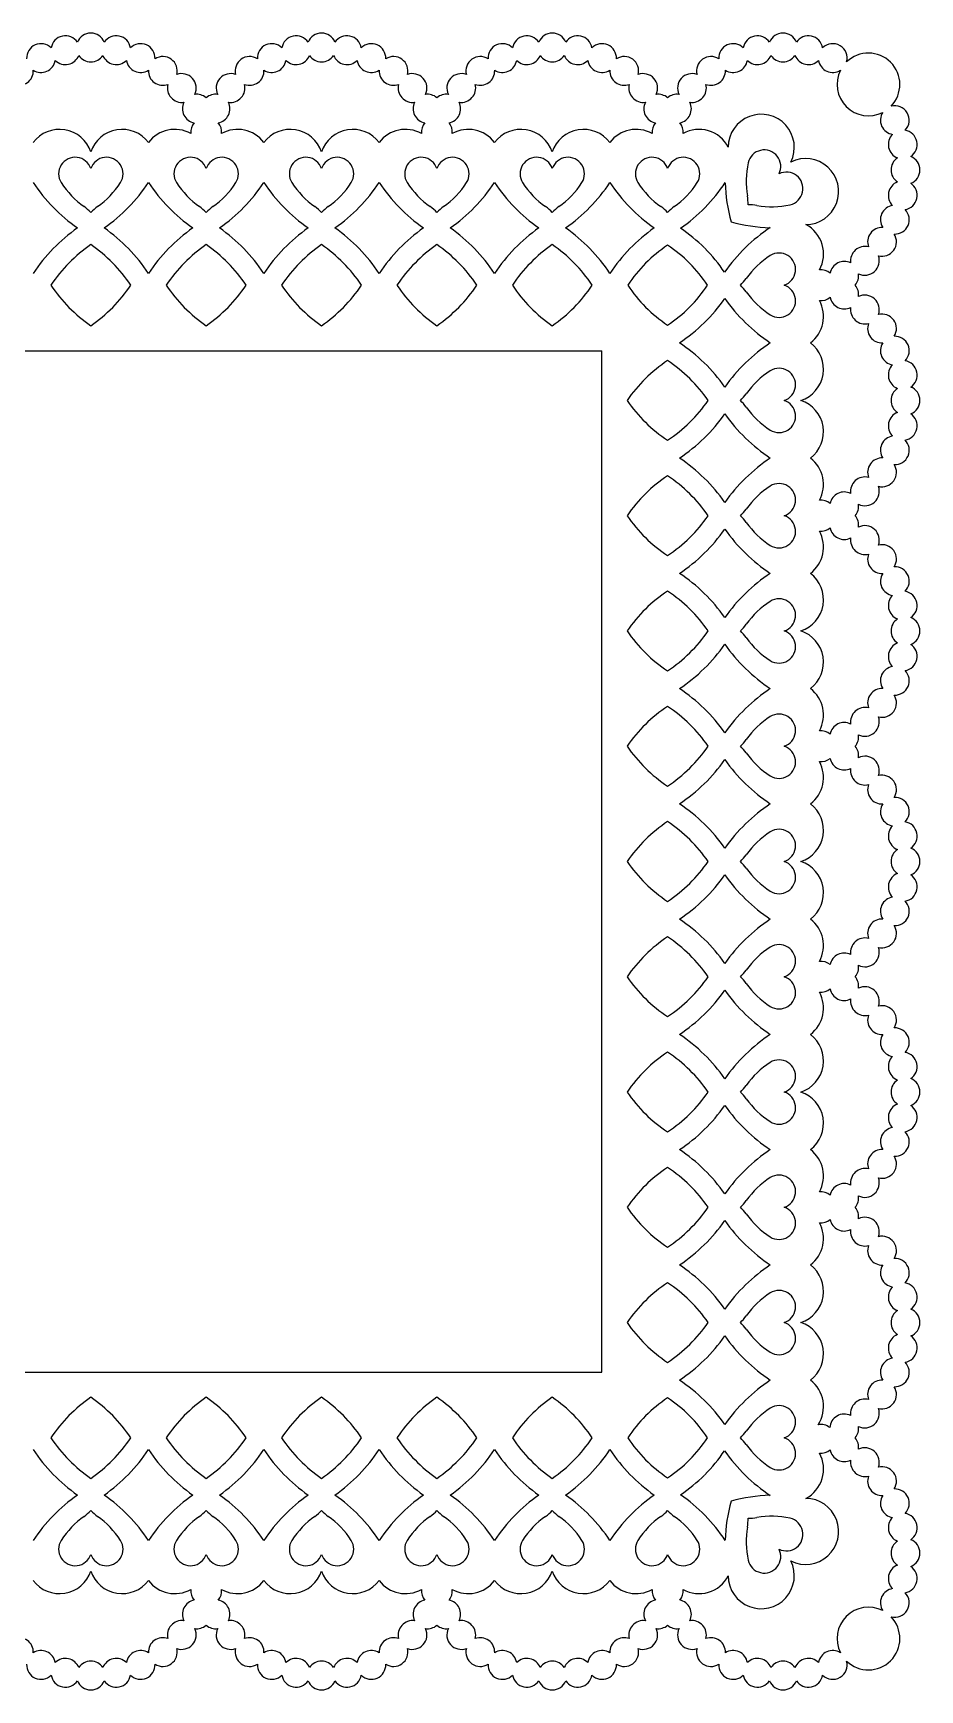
# Model space of a CAD drawing. Extents: x 74 to 507, y -474 to -244.
# Drawn here: x 181.2 to 304.2, y -473.5 to -243.6 of the extents above; entities that cross this region are included whole.
import ezdxf

# ---------------------------------------------------------------- set-up
doc = ezdxf.new("R2010")
doc.units = 0
doc.layers.get('0').update_dxf_attribs({"linetype": 'CONTINUOUS'})

msp = doc.modelspace()

# ---------------------------------------------------------------- linework, layer by layer
for p, q in [((118.338614, -287.667975), (260.097258, -287.667975)), ((260.097258, -429.426619), (260.097258, -287.667975)), ((118.338614, -429.426619), (260.097258, -429.426619))]:
    msp.add_line(p, q)
for centre, radius, start, end in [((189.217936, -245.560153), 2, 21.450379, 158.549621), ((221.217936, -245.560153), 2, 21.450379, 158.549621), ((253.217936, -245.560153), 2, 21.450379, 158.549621), ((285.217936, -245.560153), 2, 21.450379, 158.549621), ((182.31183, -247.028091), 2, 45.450379, 182.549621), ((185.68774, -245.931191), 2, 33.450379, 170.549621), ((192.748132, -245.931191), 2, 9.450379, 146.549621), ((196.124042, -247.028091), 2, 357.450379, 134.549621), ((214.31183, -247.028091), 2, 45.450379, 182.549621), ((217.68774, -245.931191), 2, 33.450379, 170.549621), ((224.748132, -245.931191), 2, 9.450379, 146.549621), ((228.124042, -247.028091), 2, 357.450379, 134.549621), ((246.31183, -247.028091), 2, 45.450379, 182.549621), ((249.68774, -245.931191), 2, 33.450379, 170.549621), ((256.748132, -245.931191), 2, 9.450379, 146.549621), ((260.124042, -247.028091), 2, 357.450379, 134.549621), ((278.31183, -247.028091), 2, 45.450379, 182.549621), ((281.68774, -245.931191), 2, 33.450379, 170.549621), ((288.748132, -245.931191), 2, 9.450379, 146.549621), ((292.124042, -247.028091), 2, 344.606805, 134.549621), ((182.31183, -247.028091), 2, 237.450379, 350.549621), ((185.68774, -245.931191), 2, 225.450379, 338.549621), ((189.217936, -245.560153), 2, 213.450379, 326.549621), ((192.748132, -245.931191), 2, 201.450379, 314.549621), ((196.124042, -247.028091), 2, 189.450379, 302.549621), ((199.198122, -248.802912), 2, 345.450379, 122.549621), ((211.23775, -248.802912), 2, 57.450379, 194.549621), ((214.31183, -247.028091), 2, 237.450379, 350.549621), ((217.68774, -245.931191), 2, 225.450379, 338.549621), ((221.217936, -245.560153), 2, 213.450379, 326.549621), ((224.748132, -245.931191), 2, 201.450379, 314.549621), ((228.124042, -247.028091), 2, 189.450379, 302.549621), ((231.198122, -248.802912), 2, 345.450379, 122.549621), ((243.23775, -248.802912), 2, 57.450379, 194.549621), ((246.31183, -247.028091), 2, 237.450379, 350.549621), ((249.68774, -245.931191), 2, 225.450379, 338.549621), ((253.217936, -245.560153), 2, 213.450379, 326.549621), ((256.748132, -245.931191), 2, 201.450379, 314.549621), ((260.124042, -247.028091), 2, 189.450379, 302.549621), ((263.198122, -248.802912), 2, 345.450379, 122.549621), ((275.23775, -248.802912), 2, 57.450379, 194.549621), ((278.31183, -247.028091), 2, 237.450379, 350.549621), ((281.68774, -245.931191), 2, 225.450379, 338.549621), ((285.217936, -245.560153), 2, 213.450379, 326.549621), ((288.748132, -245.931191), 2, 201.450379, 314.549621), ((292.124042, -247.028091), 2, 189.450379, 302.549621), ((297.080222, -250.685011), 4.352062, 315.91338, 134.08662), ((179.23775, -248.802912), 2, 249.450379, 2.549621), ((199.198122, -248.802912), 2, 177.450379, 290.549621), ((201.83602, -251.178086), 2, 333.450379, 110.549621), ((208.599852, -251.178086), 2, 69.450379, 206.549621), ((211.23775, -248.802912), 2, 249.450379, 2.549621), ((231.198122, -248.802912), 2, 177.450379, 290.549621), ((233.83602, -251.178086), 2, 333.450379, 110.549621), ((240.599852, -251.178086), 2, 69.450379, 206.549621), ((243.23775, -248.802912), 2, 249.450379, 2.549621), ((263.198122, -248.802912), 2, 177.450379, 290.549621), ((265.83602, -251.178086), 2, 333.450379, 110.549621), ((272.599852, -251.178086), 2, 69.450379, 206.549621), ((275.23775, -248.802912), 2, 249.450379, 2.549621), ((297.080222, -250.685011), 4.352062, 153.069806, 296.930194), ((201.83602, -251.178086), 2, 165.450379, 278.549621), ((203.922447, -254.049806), 2, 49.628224, 98.549621), ((206.513425, -254.049806), 2, 81.450379, 130.371776), ((208.599852, -251.178086), 2, 261.450379, 14.549621), ((233.83602, -251.178086), 2, 165.450379, 278.549621), ((235.922447, -254.049806), 2, 49.628224, 98.549621), ((238.513425, -254.049806), 2, 81.450379, 130.371776), ((240.599852, -251.178086), 2, 261.450379, 14.549621), ((265.83602, -251.178086), 2, 165.450379, 278.549621), ((267.922447, -254.049806), 2, 49.628224, 98.549621), ((270.513425, -254.049806), 2, 81.450379, 130.371776), ((272.599852, -251.178086), 2, 261.450379, 14.549621), ((203.922447, -254.049806), 2, 153.450379, 258.790866), ((206.513425, -254.049806), 2, 281.209134, 26.549621), ((235.922447, -254.049806), 2, 153.450379, 258.790866), ((238.513425, -254.049806), 2, 281.209134, 26.549621), ((267.922447, -254.049806), 2, 153.450379, 258.790866), ((270.513425, -254.049806), 2, 281.209134, 26.549621), ((282.208506, -259.408621), 4.585633, 333.551023, 179.511647), ((300.737142, -255.641191), 2, 147.450379, 260.549621), ((300.737142, -255.641191), 2, 315.450379, 105.393195), ((184.870569, -261.50561), 4.585633, 18.551023, 142.800797), ((193.565303, -261.50561), 4.585633, 37.199203, 161.448977), ((200.870569, -261.50561), 4.585633, 61.208533, 142.800797), ((205.069656, -257.292565), 2, 140.174221, 185.574941), ((205.366216, -257.292565), 2, 354.425059, 39.825779), ((209.565303, -261.50561), 4.585633, 37.199203, 118.791467), ((216.870569, -261.50561), 4.585633, 18.551023, 142.800797), ((225.565303, -261.50561), 4.585633, 37.199203, 161.448977), ((232.870569, -261.50561), 4.585633, 61.208533, 142.800797), ((237.069656, -257.292565), 2, 140.174221, 185.574941), ((237.366216, -257.292565), 2, 354.425059, 39.825779), ((241.565303, -261.50561), 4.585633, 37.199203, 118.791467), ((248.870569, -261.50561), 4.585633, 18.551023, 142.800797), ((257.565303, -261.50561), 4.585633, 37.199203, 161.448977), ((264.870569, -261.50561), 4.585633, 61.208533, 142.800797), ((269.069656, -257.292565), 2, 140.174221, 185.574941), ((269.366216, -257.292565), 2, 354.425059, 39.825779), ((273.565303, -261.50561), 4.585633, 27.76322, 118.791467), ((301.834042, -259.017101), 2, 303.450379, 80.549621), ((282.62475, -262.06643), 2.292817, 333.551023, 167.200396), ((301.834042, -259.017101), 2, 135.450379, 248.549621), ((187.044252, -263.090636), 2.292817, 18.551023, 212.200396), ((191.39162, -263.090636), 2.292817, 327.799604, 161.448977), ((203.044252, -263.090636), 2.292817, 18.551023, 212.200396), ((207.39162, -263.090636), 2.292817, 327.799604, 161.448977), ((219.044252, -263.090636), 2.292817, 18.551023, 212.200396), ((223.39162, -263.090636), 2.292817, 327.799604, 161.448977), ((235.044252, -263.090636), 2.292817, 18.551023, 212.200396), ((239.39162, -263.090636), 2.292817, 327.799604, 161.448977), ((251.044252, -263.090636), 2.292817, 18.551023, 212.200396), ((255.39162, -263.090636), 2.292817, 327.799604, 161.448977), ((267.044252, -263.090636), 2.292817, 18.551023, 212.200396), ((271.39162, -263.090636), 2.292817, 327.799604, 161.448977), ((292.006358, -264.112649), 11.894913, 167.600414, 189.934824), ((288.356612, -265.556727), 4.585633, 270.488353, 116.448977), ((302.20508, -262.547297), 2, 123.450379, 236.549621), ((302.20508, -262.547297), 2, 291.450379, 68.549621), ((201.031957, -251.131805), 23.789825, 213.604483, 234.934824), ((195.124946, -257.903733), 11.894913, 212.600414, 234.934824), ((183.310926, -257.903733), 11.894913, 305.065176, 327.399586), ((177.403915, -251.131805), 23.789825, 305.065176, 326.395517), ((217.031957, -251.131805), 23.789825, 213.604483, 234.934824), ((211.124946, -257.903733), 11.894913, 212.600414, 234.934824), ((199.310926, -257.903733), 11.894913, 305.065176, 327.399586), ((193.403915, -251.131805), 23.789825, 305.065176, 326.395517), ((233.031957, -251.131805), 23.789825, 213.604483, 234.934824), ((227.124946, -257.903733), 11.894913, 212.600414, 234.934824), ((215.310926, -257.903733), 11.894913, 305.065176, 327.399586), ((209.403915, -251.131805), 23.789825, 305.065176, 326.395517), ((249.031957, -251.131805), 23.789825, 213.604483, 234.934824), ((243.124946, -257.903733), 11.894913, 212.600414, 234.934824), ((231.310926, -257.903733), 11.894913, 305.065176, 327.399586), ((225.403915, -251.131805), 23.789825, 305.065176, 326.395517), ((265.031957, -251.131805), 23.789825, 213.604483, 234.934824), ((259.124946, -257.903733), 11.894913, 212.600414, 234.934824), ((247.310926, -257.903733), 11.894913, 305.065176, 327.399586), ((241.403915, -251.131805), 23.789825, 305.065176, 326.395517), ((281.031957, -251.131805), 23.789825, 213.604483, 234.934824), ((275.124946, -257.903733), 11.894913, 212.600414, 234.934824), ((263.310926, -257.903733), 11.894913, 305.065176, 327.399586), ((257.403915, -251.131805), 23.789825, 304.876902, 326.395517), ((300.971722, -263.50106), 23.789825, 181.998854, 195.224706), ((285.698803, -265.140483), 2.292817, 282.799604, 116.448977), ((301.834042, -266.077493), 2, 111.450379, 224.549621), ((301.834042, -266.077493), 2, 279.450379, 56.549621), ((274.358559, -267.186219), 6.018553, 358.04416, 9.770555), ((184.81941, -272.555954), 6.018553, 43.04416, 54.770555), ((193.616462, -272.555954), 6.018553, 125.229445, 136.95584), ((200.81941, -272.555954), 6.018553, 43.04416, 54.770555), ((209.616462, -272.555954), 6.018553, 125.229445, 136.95584), ((216.81941, -272.555954), 6.018553, 43.04416, 54.770555), ((225.616462, -272.555954), 6.018553, 125.229445, 136.95584), ((232.81941, -272.555954), 6.018553, 43.04416, 54.770555), ((241.616462, -272.555954), 6.018553, 125.229445, 136.95584), ((248.81941, -272.555954), 6.018553, 43.04416, 54.770555), ((257.616462, -272.555954), 6.018553, 125.229445, 136.95584), ((264.81941, -272.555954), 6.018553, 43.04416, 54.770555), ((273.616462, -272.555954), 6.018553, 125.229445, 136.95584), ((280.579014, -273.406674), 6.018553, 80.229445, 91.95584), ((283.652584, -255.758875), 11.894913, 260.065176, 282.399586), ((300.737142, -269.453403), 2, 99.450379, 212.549621), ((300.737142, -269.453403), 2, 267.450379, 44.549621), ((201.031957, -290.075704), 23.789825, 125.065176, 146.395517), ((177.403915, -290.075704), 23.789825, 33.604483, 54.934824), ((217.031957, -290.075704), 23.789825, 125.065176, 146.395517), ((193.403915, -290.075704), 23.789825, 33.604483, 54.934824), ((233.031957, -290.075704), 23.789825, 125.065176, 146.395517), ((209.403915, -290.075704), 23.789825, 33.604483, 54.934824), ((249.031957, -290.075704), 23.789825, 125.065176, 146.395517), ((225.403915, -290.075704), 23.789825, 33.604483, 54.934824), ((265.031957, -290.075704), 23.789825, 125.065176, 146.395517), ((241.403915, -290.075704), 23.789825, 33.604483, 54.934824), ((281.031957, -290.075704), 23.789825, 125.065176, 146.395517), ((257.689529, -290.361318), 23.789825, 45.555531, 55.957378), ((296.633428, -290.361318), 23.789825, 123.604483, 145.123098), ((284.264173, -246.793511), 23.789825, 254.775294, 268.001146), ((286.259623, -274.19993), 4.585633, 331.208533, 62.23678), ((298.962321, -272.527483), 2, 87.450379, 200.549621), ((201.031957, -290.075704), 20.829825, 124.553012, 146.395517), ((177.403915, -290.075704), 20.829825, 33.604483, 55.446988), ((217.031957, -290.075704), 20.829825, 124.553012, 146.395517), ((193.403915, -290.075704), 20.829825, 33.604483, 55.446988), ((233.031957, -290.075704), 20.829825, 124.553012, 146.395517), ((209.403915, -290.075704), 20.829825, 33.604483, 55.446988), ((249.031957, -290.075704), 20.829825, 124.553012, 146.395517), ((225.403915, -290.075704), 20.829825, 33.604483, 55.446988), ((265.031957, -290.075704), 20.829825, 124.553012, 146.395517), ((241.403915, -290.075704), 20.829825, 33.604483, 55.446988), ((280.746343, -290.361318), 20.829825, 123.604483, 134.444469), ((257.689529, -290.361318), 20.829825, 45.555531, 56.395517), ((257.403915, -290.075704), 23.789825, 34.042622, 44.444469), ((296.587147, -275.165381), 2, 75.450379, 188.549621), ((298.962321, -272.527483), 2, 255.450379, 32.549621), ((281.031957, -290.075704), 20.829825, 135.555531, 146.395517), ((257.403915, -290.075704), 20.829825, 33.604483, 44.444469), ((289.8615, -284.454307), 11.894913, 122.600414, 144.934824), ((284.674597, -276.373613), 2.292817, 288.551023, 122.200396), ((293.715427, -277.251808), 2, 63.450379, 168.790866), ((296.587147, -275.165381), 2, 243.450379, 20.549621), ((275.209279, -274.148771), 6.018553, 313.04416, 324.770555), ((290.472668, -278.399017), 2, 50.174221, 95.574941), ((293.715427, -277.251808), 2, 319.628224, 8.549621), ((201.031957, -267.01889), 20.829825, 213.604483, 235.446988), ((177.403915, -267.01889), 20.829825, 304.553012, 326.395517), ((217.031957, -267.01889), 20.829825, 213.604483, 235.446988), ((193.403915, -267.01889), 20.829825, 304.553012, 326.395517), ((233.031957, -267.01889), 20.829825, 213.604483, 235.446988), ((209.403915, -267.01889), 20.829825, 304.553012, 326.395517), ((249.031957, -267.01889), 20.829825, 213.604483, 235.446988), ((225.403915, -267.01889), 20.829825, 304.553012, 326.395517), ((265.031957, -267.01889), 20.829825, 213.604483, 235.446988), ((241.403915, -267.01889), 20.829825, 304.553012, 326.395517), ((281.031957, -267.01889), 20.829825, 213.604483, 224.444469), ((257.689529, -266.733276), 23.789825, 303.604483, 324.934824), ((257.403915, -267.01889), 20.829825, 315.555531, 326.395517), ((296.633428, -266.733276), 23.789825, 215.065176, 236.395517), ((275.209279, -282.945823), 6.018553, 35.229445, 46.95584), ((289.8615, -272.640287), 11.894913, 215.065176, 237.399586), ((284.674597, -280.720981), 2.292817, 237.799604, 71.448977), ((290.472668, -278.695577), 2, 264.425059, 309.825779), ((293.715427, -279.842786), 2, 191.209134, 296.549621), ((293.715427, -279.842786), 2, 351.450379, 40.371776), ((296.587147, -281.929213), 2, 339.450379, 116.549621), ((280.746343, -266.733276), 20.829825, 225.555531, 236.395517), ((257.689529, -266.733276), 20.829825, 303.604483, 314.444469), ((286.259623, -282.894664), 4.585633, 307.199203, 28.791467), ((296.587147, -281.929213), 2, 171.450379, 284.549621), ((298.962321, -284.567111), 2, 327.450379, 104.549621), ((298.962321, -284.567111), 2, 159.450379, 272.549621), ((257.689529, -306.361318), 23.789825, 35.065176, 56.395517), ((296.633428, -306.361318), 23.789825, 123.604483, 144.934824), ((286.259623, -290.19993), 4.585633, 288.551023, 52.800797), ((300.737142, -287.641191), 2, 147.450379, 260.549621), ((300.737142, -287.641191), 2, 315.450379, 92.549621), ((280.746343, -306.361318), 20.829825, 123.604483, 145.446988), ((257.689529, -306.361318), 20.829825, 34.553012, 56.395517), ((301.834042, -291.017101), 2, 135.450379, 248.549621), ((301.834042, -291.017101), 2, 303.450379, 80.549621), ((289.8615, -300.454307), 11.894913, 122.600414, 144.934824), ((284.674597, -292.373613), 2.292817, 288.551023, 122.200396), ((275.209279, -290.148771), 6.018553, 313.04416, 324.770555), ((302.20508, -294.547297), 2, 123.450379, 236.549621), ((302.20508, -294.547297), 2, 291.450379, 68.549621), ((280.746343, -282.733276), 20.829825, 214.553012, 236.395517), ((257.689529, -282.733276), 20.829825, 303.604483, 325.446988), ((257.689529, -282.733276), 23.789825, 303.604483, 324.934824), ((296.633428, -282.733276), 23.789825, 215.065176, 236.395517), ((275.209279, -298.945823), 6.018553, 35.229445, 46.95584), ((289.8615, -288.640287), 11.894913, 215.065176, 237.399586), ((284.674597, -296.720981), 2.292817, 237.799604, 71.448977), ((286.259623, -298.894664), 4.585633, 307.199203, 71.448977), ((301.834042, -298.077493), 2, 111.450379, 224.549621), ((301.834042, -298.077493), 2, 279.450379, 56.549621), ((300.737142, -301.453403), 2, 99.450379, 212.549621), ((300.737142, -301.453403), 2, 267.450379, 44.549621), ((257.689529, -322.361318), 23.789825, 35.065176, 56.395517), ((296.633428, -322.361318), 23.789825, 123.604483, 144.934824), ((286.259623, -306.19993), 4.585633, 331.208533, 52.800797), ((298.962321, -304.527483), 2, 87.450379, 200.549621), ((298.962321, -304.527483), 2, 255.450379, 32.549621), ((280.746343, -322.361318), 20.829825, 123.604483, 145.446988), ((257.689529, -322.361318), 20.829825, 34.553012, 56.395517), ((296.587147, -307.165381), 2, 75.450379, 188.549621), ((289.8615, -316.454307), 11.894913, 122.600414, 144.934824), ((284.674597, -308.373613), 2.292817, 288.551023, 122.200396), ((293.715427, -309.251808), 2, 63.450379, 168.790866), ((296.587147, -307.165381), 2, 243.450379, 20.549621), ((275.209279, -306.148771), 6.018553, 313.04416, 324.770555), ((290.472668, -310.399017), 2, 50.174221, 95.574941), ((293.715427, -309.251808), 2, 319.628224, 8.549621), ((280.746343, -298.733276), 20.829825, 214.553012, 236.395517), ((257.689529, -298.733276), 20.829825, 303.604483, 325.446988), ((257.689529, -298.733276), 23.789825, 303.604483, 324.934824), ((296.633428, -298.733276), 23.789825, 215.065176, 236.395517), ((275.209279, -314.945823), 6.018553, 35.229445, 46.95584), ((289.8615, -304.640287), 11.894913, 215.065176, 237.399586), ((284.674597, -312.720981), 2.292817, 237.799604, 71.448977), ((286.259623, -314.894664), 4.585633, 307.199203, 28.791467), ((290.472668, -310.695577), 2, 264.425059, 309.825779), ((293.715427, -311.842786), 2, 191.209134, 296.549621), ((293.715427, -311.842786), 2, 351.450379, 40.371776), ((296.587147, -313.929213), 2, 339.450379, 116.549621), ((296.587147, -313.929213), 2, 171.450379, 284.549621), ((298.962321, -316.567111), 2, 327.450379, 104.549621), ((298.962321, -316.567111), 2, 159.450379, 272.549621), ((257.689529, -338.361318), 23.789825, 35.065176, 56.395517), ((296.633428, -338.361318), 23.789825, 123.604483, 144.934824), ((286.259623, -322.19993), 4.585633, 288.551023, 52.800797), ((300.737142, -319.641191), 2, 147.450379, 260.549621), ((300.737142, -319.641191), 2, 315.450379, 92.549621), ((280.746343, -338.361318), 20.829825, 123.604483, 145.446988), ((257.689529, -338.361318), 20.829825, 34.553012, 56.395517), ((301.834042, -323.017101), 2, 135.450379, 248.549621), ((301.834042, -323.017101), 2, 303.450379, 80.549621), ((289.8615, -332.454307), 11.894913, 122.600414, 144.934824), ((284.674597, -324.373613), 2.292817, 288.551023, 122.200396), ((280.746343, -314.733276), 20.829825, 214.553012, 236.395517), ((257.689529, -314.733276), 20.829825, 303.604483, 325.446988), ((275.209279, -322.148771), 6.018553, 313.04416, 324.770555), ((275.209279, -330.945823), 6.018553, 35.229445, 46.95584), ((284.674597, -328.720981), 2.292817, 237.799604, 71.448977), ((286.259623, -330.894664), 4.585633, 307.199203, 71.448977), ((302.20508, -326.547297), 2, 123.450379, 236.549621), ((302.20508, -326.547297), 2, 291.450379, 68.549621), ((257.689529, -314.733276), 23.789825, 303.604483, 324.934824), ((296.633428, -314.733276), 23.789825, 215.065176, 236.395517), ((289.8615, -320.640287), 11.894913, 215.065176, 237.399586), ((301.834042, -330.077493), 2, 111.450379, 224.549621), ((301.834042, -330.077493), 2, 279.450379, 56.549621), ((300.737142, -333.453403), 2, 99.450379, 212.549621), ((300.737142, -333.453403), 2, 267.450379, 44.549621), ((257.689529, -354.361318), 23.789825, 35.065176, 56.395517), ((296.633428, -354.361318), 23.789825, 123.604483, 144.934824), ((286.259623, -338.19993), 4.585633, 331.208533, 52.800797), ((298.962321, -336.527483), 2, 87.450379, 200.549621), ((298.962321, -336.527483), 2, 255.450379, 32.549621), ((280.746343, -354.361318), 20.829825, 123.604483, 145.446988), ((257.689529, -354.361318), 20.829825, 34.553012, 56.395517), ((296.587147, -339.165381), 2, 75.450379, 188.549621), ((289.8615, -348.454307), 11.894913, 122.600414, 144.934824), ((284.674597, -340.373613), 2.292817, 288.551023, 122.200396), ((293.715427, -341.251808), 2, 63.450379, 168.790866), ((296.587147, -339.165381), 2, 243.450379, 20.549621), ((280.746343, -330.733276), 20.829825, 214.553012, 236.395517), ((257.689529, -330.733276), 20.829825, 303.604483, 325.446988), ((275.209279, -338.148771), 6.018553, 313.04416, 324.770555), ((275.209279, -346.945823), 6.018553, 35.229445, 46.95584), ((284.674597, -344.720981), 2.292817, 237.799604, 71.448977), ((290.472668, -342.399017), 2, 50.174221, 95.574941), ((293.715427, -341.251808), 2, 319.628224, 8.549621), ((293.715427, -343.842786), 2, 351.450379, 40.371776), ((257.689529, -330.733276), 23.789825, 303.604483, 324.934824), ((296.633428, -330.733276), 23.789825, 215.065176, 236.395517), ((289.8615, -336.640287), 11.894913, 215.065176, 237.399586), ((286.259623, -346.894664), 4.585633, 307.199203, 28.791467), ((290.472668, -342.695577), 2, 264.425059, 309.825779), ((293.715427, -343.842786), 2, 191.209134, 296.549621), ((296.587147, -345.929213), 2, 339.450379, 116.549621), ((296.587147, -345.929213), 2, 171.450379, 284.549621), ((298.962321, -348.567111), 2, 327.450379, 104.549621), ((298.962321, -348.567111), 2, 159.450379, 272.549621), ((257.689529, -370.361318), 23.789825, 35.065176, 56.395517), ((296.633428, -370.361318), 23.789825, 123.604483, 144.934824), ((286.259623, -354.19993), 4.585633, 288.551023, 52.800797), ((300.737142, -351.641191), 2, 147.450379, 260.549621), ((300.737142, -351.641191), 2, 315.450379, 92.549621), ((280.746343, -370.361318), 20.829825, 123.604483, 145.446988), ((257.689529, -370.361318), 20.829825, 34.553012, 56.395517), ((284.674597, -356.373613), 2.292817, 288.551023, 122.200396), ((301.834042, -355.017101), 2, 135.450379, 248.549621), ((301.834042, -355.017101), 2, 303.450379, 80.549621), ((289.8615, -364.454307), 11.894913, 122.600414, 144.934824), ((280.746343, -346.733276), 20.829825, 214.553012, 236.395517), ((257.689529, -346.733276), 20.829825, 303.604483, 325.446988), ((275.209279, -354.148771), 6.018553, 313.04416, 324.770555), ((275.209279, -362.945823), 6.018553, 35.229445, 46.95584), ((284.674597, -360.720981), 2.292817, 237.799604, 71.448977), ((286.259623, -362.894664), 4.585633, 307.199203, 71.448977), ((302.20508, -358.547297), 2, 123.450379, 236.549621), ((302.20508, -358.547297), 2, 291.450379, 68.549621), ((257.689529, -346.733276), 23.789825, 303.604483, 324.934824), ((296.633428, -346.733276), 23.789825, 215.065176, 236.395517), ((289.8615, -352.640287), 11.894913, 215.065176, 237.399586), ((301.834042, -362.077493), 2, 111.450379, 224.549621), ((301.834042, -362.077493), 2, 279.450379, 56.549621), ((300.737142, -365.453403), 2, 99.450379, 212.549621), ((300.737142, -365.453403), 2, 267.450379, 44.549621), ((257.689529, -386.361318), 23.789825, 35.065176, 56.395517), ((296.633428, -386.361318), 23.789825, 123.604483, 144.934824), ((286.259623, -370.19993), 4.585633, 331.208533, 52.800797), ((298.962321, -368.527483), 2, 87.450379, 200.549621), ((298.962321, -368.527483), 2, 255.450379, 32.549621), ((280.746343, -386.361318), 20.829825, 123.604483, 145.446988), ((257.689529, -386.361318), 20.829825, 34.553012, 56.395517), ((284.674597, -372.373613), 2.292817, 288.551023, 122.200396), ((296.587147, -371.165381), 2, 75.450379, 188.549621), ((289.8615, -380.454307), 11.894913, 122.600414, 144.934824), ((290.472668, -374.399017), 2, 50.174221, 95.574941), ((293.715427, -373.251808), 2, 63.450379, 168.790866), ((296.587147, -371.165381), 2, 243.450379, 20.549621), ((280.746343, -362.733276), 20.829825, 214.553012, 236.395517), ((257.689529, -362.733276), 20.829825, 303.604483, 325.446988), ((275.209279, -370.148771), 6.018553, 313.04416, 324.770555), ((275.209279, -378.945823), 6.018553, 35.229445, 46.95584), ((284.674597, -376.720981), 2.292817, 237.799604, 71.448977), ((293.715427, -373.251808), 2, 319.628224, 8.549621), ((293.715427, -375.842786), 2, 351.450379, 40.371776), ((257.689529, -362.733276), 23.789825, 303.604483, 324.934824), ((296.633428, -362.733276), 23.789825, 215.065176, 236.395517), ((289.8615, -368.640287), 11.894913, 215.065176, 237.399586), ((286.259623, -378.894664), 4.585633, 307.199203, 28.791467), ((290.472668, -374.695577), 2, 264.425059, 309.825779), ((293.715427, -375.842786), 2, 191.209134, 296.549621), ((296.587147, -377.929213), 2, 339.450379, 116.549621), ((296.587147, -377.929213), 2, 171.450379, 284.549621), ((298.962321, -380.567111), 2, 327.450379, 104.549621), ((298.962321, -380.567111), 2, 159.450379, 272.549621), ((300.737142, -383.641191), 2, 315.450379, 92.549621), ((257.689529, -402.361318), 23.789825, 35.065176, 56.395517), ((296.633428, -402.361318), 23.789825, 123.604483, 144.934824), ((286.259623, -386.19993), 4.585633, 288.551023, 52.800797), ((300.737142, -383.641191), 2, 147.450379, 260.549621), ((280.746343, -402.361318), 20.829825, 123.604483, 145.446988), ((257.689529, -402.361318), 20.829825, 34.553012, 56.395517), ((284.674597, -388.373613), 2.292817, 288.551023, 122.200396), ((301.834042, -387.017101), 2, 135.450379, 248.549621), ((301.834042, -387.017101), 2, 303.450379, 80.549621), ((289.8615, -396.454307), 11.894913, 122.600414, 144.934824), ((280.746343, -378.733276), 20.829825, 214.553012, 236.395517), ((257.689529, -378.733276), 20.829825, 303.604483, 325.446988), ((275.209279, -386.148771), 6.018553, 313.04416, 324.770555), ((275.209279, -394.945823), 6.018553, 35.229445, 46.95584), ((284.674597, -392.720981), 2.292817, 237.799604, 71.448977), ((286.259623, -394.894664), 4.585633, 307.199203, 71.448977), ((302.20508, -390.547297), 2, 123.450379, 236.549621), ((302.20508, -390.547297), 2, 291.450379, 68.549621), ((257.689529, -378.733276), 23.789825, 303.604483, 324.934824), ((296.633428, -378.733276), 23.789825, 215.065176, 236.395517), ((289.8615, -384.640287), 11.894913, 215.065176, 237.399586), ((301.834042, -394.077493), 2, 111.450379, 224.549621), ((301.834042, -394.077493), 2, 279.450379, 56.549621), ((300.737142, -397.453403), 2, 99.450379, 212.549621), ((300.737142, -397.453403), 2, 267.450379, 44.549621), ((257.689529, -418.361318), 23.789825, 35.065176, 56.395517), ((296.633428, -418.361318), 23.789825, 123.604483, 144.934824), ((286.259623, -402.19993), 4.585633, 331.208533, 52.800797), ((298.962321, -400.527483), 2, 87.450379, 200.549621), ((298.962321, -400.527483), 2, 255.450379, 32.549621), ((280.746343, -418.361318), 20.829825, 123.604483, 145.446988), ((257.689529, -418.361318), 20.829825, 34.553012, 56.395517), ((289.8615, -412.454307), 11.894913, 122.600414, 144.934824), ((284.674597, -404.373613), 2.292817, 288.551023, 122.200396), ((296.587147, -403.165381), 2, 75.450379, 188.549621), ((290.472668, -406.399017), 2, 50.174221, 95.574941), ((293.715427, -405.251808), 2, 63.450379, 168.790866), ((296.587147, -403.165381), 2, 243.450379, 20.549621), ((280.746343, -394.733276), 20.829825, 214.553012, 236.395517), ((257.689529, -394.733276), 20.829825, 303.604483, 325.446988), ((275.209279, -402.148771), 6.018553, 313.04416, 324.770555), ((275.209279, -410.945823), 6.018553, 35.229445, 46.95584), ((284.674597, -408.720981), 2.292817, 237.799604, 71.448977), ((293.715427, -405.251808), 2, 319.628224, 8.549621), ((293.715427, -407.842786), 2, 351.450379, 40.371776), ((257.689529, -394.733276), 23.789825, 303.604483, 324.934824), ((296.633428, -394.733276), 23.789825, 215.065176, 236.395517), ((289.8615, -400.640287), 11.894913, 215.065176, 237.399586), ((286.259623, -410.894664), 4.585633, 307.199203, 28.791467), ((290.472668, -406.695577), 2, 264.425059, 309.825779), ((293.715427, -407.842786), 2, 191.209134, 296.549621), ((296.587147, -409.929213), 2, 339.450379, 116.549621), ((296.587147, -409.929213), 2, 171.450379, 284.549621), ((298.962321, -412.567111), 2, 327.450379, 104.549621), ((298.962321, -412.567111), 2, 159.450379, 272.549621), ((300.737142, -415.641191), 2, 315.450379, 92.549621), ((257.689529, -434.361318), 23.789825, 35.065176, 56.395517), ((296.633428, -434.361318), 23.789825, 123.604483, 144.934824), ((286.259623, -418.19993), 4.585633, 288.551023, 52.800797), ((300.737142, -415.641191), 2, 147.450379, 260.549621), ((280.746343, -434.361318), 20.829825, 123.604483, 145.446988), ((257.689529, -434.361318), 20.829825, 34.553012, 56.395517), ((289.8615, -428.454307), 11.894913, 122.600414, 144.934824), ((284.674597, -420.373613), 2.292817, 288.551023, 122.200396), ((301.834042, -419.017101), 2, 135.450379, 248.549621), ((301.834042, -419.017101), 2, 303.450379, 80.549621), ((302.20508, -422.547297), 2, 291.450379, 68.549621), ((280.746343, -410.733276), 20.829825, 214.553012, 236.395517), ((257.689529, -410.733276), 20.829825, 303.604483, 325.446988), ((275.209279, -418.148771), 6.018553, 313.04416, 324.770555), ((275.209279, -426.945823), 6.018553, 35.229445, 46.95584), ((284.674597, -424.720981), 2.292817, 237.799604, 71.448977), ((286.259623, -426.894664), 4.585633, 307.199203, 71.448977), ((302.20508, -422.547297), 2, 123.450379, 236.549621), ((257.689529, -410.733276), 23.789825, 303.604483, 324.934824), ((296.633428, -410.733276), 23.789825, 215.065176, 236.395517), ((289.8615, -416.640287), 11.894913, 215.065176, 237.399586), ((301.834042, -426.077493), 2, 111.450379, 224.549621), ((301.834042, -426.077493), 2, 279.450379, 56.549621), ((300.737142, -429.453403), 2, 99.450379, 212.549621), ((300.737142, -429.453403), 2, 267.450379, 44.549621), ((257.689529, -450.361318), 23.789825, 35.065176, 56.395517), ((296.633428, -450.361318), 23.789825, 123.604483, 144.934824), ((286.259623, -434.19993), 4.585633, 326.450086, 52.800797), ((298.962321, -432.527483), 2, 87.450379, 200.549621), ((298.962321, -432.527483), 2, 255.450379, 32.549621), ((201.031957, -450.075704), 20.829825, 124.553012, 146.395517), ((177.403915, -450.075704), 20.829825, 33.604483, 55.446988), ((217.031957, -450.075704), 20.829825, 124.553012, 146.395517), ((193.403915, -450.075704), 20.829825, 33.604483, 55.446988), ((233.031957, -450.075704), 20.829825, 124.553012, 146.395517), ((209.403915, -450.075704), 20.829825, 33.604483, 55.446988), ((249.031957, -450.075704), 20.829825, 124.553012, 146.395517), ((225.403915, -450.075704), 20.829825, 33.604483, 55.446988), ((265.031957, -450.075704), 20.829825, 124.553012, 146.395517), ((241.403915, -450.075704), 20.829825, 33.604483, 55.446988), ((280.746343, -450.361318), 20.829825, 123.604483, 134.444469), ((257.689529, -450.361318), 20.829825, 45.555531, 56.395517), ((289.8615, -444.454307), 11.894913, 122.600414, 144.934824), ((284.674597, -436.373613), 2.292817, 288.551023, 122.200396), ((296.587147, -435.165381), 2, 75.450379, 188.549621), ((296.587147, -435.165381), 2, 243.450379, 20.549621), ((281.031957, -450.075704), 20.829825, 135.555531, 146.395517), ((257.403915, -450.075704), 20.829825, 33.604483, 44.444469), ((290.472668, -438.695577), 2, 51.450379, 101.284363), ((293.715427, -437.251808), 2, 63.450379, 176.549621), ((201.031957, -427.01889), 20.829825, 213.604483, 235.446988), ((177.403915, -427.01889), 20.829825, 304.553012, 326.395517), ((217.031957, -427.01889), 20.829825, 213.604483, 235.446988), ((193.403915, -427.01889), 20.829825, 304.553012, 326.395517), ((233.031957, -427.01889), 20.829825, 213.604483, 235.446988), ((209.403915, -427.01889), 20.829825, 304.553012, 326.395517), ((249.031957, -427.01889), 20.829825, 213.604483, 235.446988), ((225.403915, -427.01889), 20.829825, 304.553012, 326.395517), ((265.031957, -427.01889), 20.829825, 213.604483, 235.446988), ((241.403915, -427.01889), 20.829825, 304.553012, 326.395517), ((281.031957, -427.01889), 20.829825, 213.604483, 224.444469), ((257.403915, -427.01889), 20.829825, 315.555531, 326.395517), ((275.209279, -434.148771), 6.018553, 313.04416, 324.770555), ((275.209279, -442.945823), 6.018553, 35.229445, 46.95584), ((284.674597, -440.720981), 2.292817, 237.799604, 71.448977), ((293.715427, -437.251808), 2, 319.628224, 8.549621), ((293.715427, -439.842786), 2, 351.450379, 40.371776), ((201.031957, -427.01889), 23.789825, 213.604483, 234.934824), ((177.403915, -427.01889), 23.789825, 305.065176, 326.395517), ((217.031957, -427.01889), 23.789825, 213.604483, 234.934824), ((193.403915, -427.01889), 23.789825, 305.065176, 326.395517), ((233.031957, -427.01889), 23.789825, 213.604483, 234.934824), ((209.403915, -427.01889), 23.789825, 305.065176, 326.395517), ((249.031957, -427.01889), 23.789825, 213.604483, 234.934824), ((225.403915, -427.01889), 23.789825, 305.065176, 326.395517), ((265.031957, -427.01889), 23.789825, 213.604483, 234.934824), ((241.403915, -427.01889), 23.789825, 305.065176, 326.395517), ((281.031957, -427.01889), 23.789825, 213.604483, 234.934824), ((257.403915, -427.01889), 23.789825, 315.555531, 325.957378), ((296.633428, -426.733276), 23.789825, 214.876902, 236.395517), ((289.8615, -432.640287), 11.894913, 215.065176, 237.399586), ((286.259623, -442.894664), 4.585633, 297.76322, 28.791467), ((290.472668, -438.695577), 2, 264.425059, 309.825779), ((290.472668, -438.695577), 2, 264.425059, 309.825779), ((293.715427, -439.842786), 2, 191.209134, 296.549621), ((296.587147, -441.929213), 2, 339.450379, 116.549621), ((280.746343, -426.733276), 20.829825, 225.555531, 236.395517), ((257.689529, -426.733276), 20.829825, 303.604483, 314.444469), ((257.689529, -426.733276), 23.789825, 304.042622, 314.444469), ((296.587147, -441.929213), 2, 171.450379, 284.549621), ((298.962321, -444.567111), 2, 327.450379, 104.549621), ((298.962321, -444.567111), 2, 159.450379, 272.549621), ((300.737142, -447.641191), 2, 315.450379, 92.549621), ((201.031957, -465.962789), 23.789825, 125.065176, 146.395517), ((177.403915, -465.962789), 23.789825, 33.604483, 54.934824), ((217.031957, -465.962789), 23.789825, 125.065176, 146.395517), ((193.403915, -465.962789), 23.789825, 33.604483, 54.934824), ((233.031957, -465.962789), 23.789825, 125.065176, 146.395517), ((209.403915, -465.962789), 23.789825, 33.604483, 54.934824), ((249.031957, -465.962789), 23.789825, 125.065176, 146.395517), ((225.403915, -465.962789), 23.789825, 33.604483, 54.934824), ((265.031957, -465.962789), 23.789825, 125.065176, 146.395517), ((241.403915, -465.962789), 23.789825, 33.604483, 54.934824), ((281.031957, -465.962789), 23.789825, 125.065176, 146.395517), ((257.403915, -465.962789), 23.789825, 33.604483, 55.123098), ((300.971722, -453.593534), 23.789825, 164.775294, 178.001146), ((284.264173, -470.301083), 23.789825, 91.998854, 105.224706), ((288.356612, -451.537867), 4.585633, 243.551023, 89.511647), ((300.737142, -447.641191), 2, 147.450379, 260.549621), ((195.124946, -459.190861), 11.894913, 125.065176, 147.399586), ((184.81941, -444.53864), 6.018553, 305.229445, 316.95584), ((193.616462, -444.53864), 6.018553, 223.04416, 234.770555), ((183.310926, -459.190861), 11.894913, 32.600414, 54.934824), ((211.124946, -459.190861), 11.894913, 125.065176, 147.399586), ((200.81941, -444.53864), 6.018553, 305.229445, 316.95584), ((209.616462, -444.53864), 6.018553, 223.04416, 234.770555), ((199.310926, -459.190861), 11.894913, 32.600414, 54.934824), ((227.124946, -459.190861), 11.894913, 125.065176, 147.399586), ((216.81941, -444.53864), 6.018553, 305.229445, 316.95584), ((225.616462, -444.53864), 6.018553, 223.04416, 234.770555), ((215.310926, -459.190861), 11.894913, 32.600414, 54.934824), ((243.124946, -459.190861), 11.894913, 125.065176, 147.399586), ((232.81941, -444.53864), 6.018553, 305.229445, 316.95584), ((241.616462, -444.53864), 6.018553, 223.04416, 234.770555), ((231.310926, -459.190861), 11.894913, 32.600414, 54.934824), ((259.124946, -459.190861), 11.894913, 125.065176, 147.399586), ((248.81941, -444.53864), 6.018553, 305.229445, 316.95584), ((257.616462, -444.53864), 6.018553, 223.04416, 234.770555), ((247.310926, -459.190861), 11.894913, 32.600414, 54.934824), ((275.124946, -459.190861), 11.894913, 125.065176, 147.399586), ((264.81941, -444.53864), 6.018553, 305.229445, 316.95584), ((273.616462, -444.53864), 6.018553, 223.04416, 234.770555), ((263.310926, -459.190861), 11.894913, 32.600414, 54.934824), ((274.358559, -449.908375), 6.018553, 350.229445, 1.95584), ((280.579014, -443.68792), 6.018553, 268.04416, 279.770555), ((283.652584, -461.335719), 11.894913, 77.600414, 99.934824), ((285.698803, -451.954111), 2.292817, 243.551023, 77.200396), ((301.834042, -451.017101), 2, 135.450379, 248.549621), ((301.834042, -451.017101), 2, 303.450379, 80.549621), ((187.044252, -454.003958), 2.292817, 147.799604, 341.448977), ((191.39162, -454.003958), 2.292817, 198.551023, 32.200396), ((203.044252, -454.003958), 2.292817, 147.799604, 341.448977), ((207.39162, -454.003958), 2.292817, 198.551023, 32.200396), ((219.044252, -454.003958), 2.292817, 147.799604, 341.448977), ((223.39162, -454.003958), 2.292817, 198.551023, 32.200396), ((235.044252, -454.003958), 2.292817, 147.799604, 341.448977), ((239.39162, -454.003958), 2.292817, 198.551023, 32.200396), ((251.044252, -454.003958), 2.292817, 147.799604, 341.448977), ((255.39162, -454.003958), 2.292817, 198.551023, 32.200396), ((267.044252, -454.003958), 2.292817, 147.799604, 341.448977), ((271.39162, -454.003958), 2.292817, 198.551023, 32.200396), ((292.006358, -452.981945), 11.894913, 170.065176, 192.399586), ((302.20508, -454.547297), 2, 123.450379, 236.549621), ((302.20508, -454.547297), 2, 291.450379, 68.549621), ((282.62475, -455.028164), 2.292817, 192.799604, 26.448977), ((184.870569, -455.588984), 4.585633, 217.199203, 341.448977), ((193.565303, -455.588984), 4.585633, 198.551023, 322.800797), ((216.870569, -455.588984), 4.585633, 217.199203, 341.448977), ((225.565303, -455.588984), 4.585633, 198.551023, 322.800797), ((248.870569, -455.588984), 4.585633, 217.199203, 341.448977), ((257.565303, -455.588984), 4.585633, 198.551023, 322.800797), ((282.208506, -457.685973), 4.585633, 180.488353, 26.448977), ((301.834042, -458.077493), 2, 111.450379, 224.549621), ((301.834042, -458.077493), 2, 279.450379, 56.549621), ((200.870569, -455.588984), 4.585633, 217.199203, 298.791467), ((205.069656, -459.802029), 2, 174.425059, 219.825779), ((205.366216, -459.802029), 2, 320.174221, 5.574941), ((209.565303, -455.588984), 4.585633, 241.208533, 322.800797), ((232.870569, -455.588984), 4.585633, 217.199203, 298.791467), ((237.069656, -459.802029), 2, 174.425059, 219.825779), ((237.366216, -459.802029), 2, 320.174221, 5.574941), ((241.565303, -455.588984), 4.585633, 241.208533, 322.800797), ((264.870569, -455.588984), 4.585633, 217.199203, 298.791467), ((269.069656, -459.802029), 2, 174.425059, 219.825779), ((269.366216, -459.802029), 2, 320.174221, 5.574941), ((273.565303, -455.588984), 4.585633, 241.208533, 332.23678), ((300.737142, -461.453403), 2, 99.450379, 212.549621), ((203.922447, -463.044788), 2, 101.209134, 206.549621), ((206.513425, -463.044788), 2, 333.450379, 78.790866), ((235.922447, -463.044788), 2, 101.209134, 206.549621), ((238.513425, -463.044788), 2, 333.450379, 78.790866), ((267.922447, -463.044788), 2, 101.209134, 206.549621), ((270.513425, -463.044788), 2, 333.450379, 78.790866), ((297.080222, -466.409583), 4.352062, 63.069806, 206.930194), ((300.737142, -461.453403), 2, 254.606805, 44.549621), ((201.83602, -465.916508), 2, 81.450379, 194.549621), ((208.599852, -465.916508), 2, 345.450379, 98.549621), ((233.83602, -465.916508), 2, 81.450379, 194.549621), ((240.599852, -465.916508), 2, 345.450379, 98.549621), ((265.83602, -465.916508), 2, 81.450379, 194.549621), ((272.599852, -465.916508), 2, 345.450379, 98.549621), ((297.080222, -466.409583), 4.352062, 225.91338, 44.08662), ((179.23775, -468.291682), 2, 357.450379, 110.549621), ((199.198122, -468.291682), 2, 69.450379, 182.549621), ((201.83602, -465.916508), 2, 249.450379, 26.549621), ((203.922447, -463.044788), 2, 261.450379, 310.371776), ((206.513425, -463.044788), 2, 229.628224, 278.549621), ((208.599852, -465.916508), 2, 153.450379, 290.549621), ((211.23775, -468.291682), 2, 357.450379, 110.549621), ((231.198122, -468.291682), 2, 69.450379, 182.549621), ((233.83602, -465.916508), 2, 249.450379, 26.549621), ((235.922447, -463.044788), 2, 261.450379, 310.371776), ((238.513425, -463.044788), 2, 229.628224, 278.549621), ((240.599852, -465.916508), 2, 153.450379, 290.549621), ((243.23775, -468.291682), 2, 357.450379, 110.549621), ((263.198122, -468.291682), 2, 69.450379, 182.549621), ((265.83602, -465.916508), 2, 249.450379, 26.549621), ((267.922447, -463.044788), 2, 261.450379, 310.371776), ((270.513425, -463.044788), 2, 229.628224, 278.549621), ((272.599852, -465.916508), 2, 153.450379, 290.549621), ((275.23775, -468.291682), 2, 357.450379, 110.549621), ((182.31183, -470.066503), 2, 9.450379, 122.549621), ((196.124042, -470.066503), 2, 57.450379, 170.549621), ((199.198122, -468.291682), 2, 237.450379, 14.549621), ((211.23775, -468.291682), 2, 165.450379, 302.549621), ((214.31183, -470.066503), 2, 9.450379, 122.549621), ((228.124042, -470.066503), 2, 57.450379, 170.549621), ((231.198122, -468.291682), 2, 237.450379, 14.549621), ((243.23775, -468.291682), 2, 165.450379, 302.549621), ((246.31183, -470.066503), 2, 9.450379, 122.549621), ((260.124042, -470.066503), 2, 57.450379, 170.549621), ((263.198122, -468.291682), 2, 237.450379, 14.549621), ((275.23775, -468.291682), 2, 165.450379, 302.549621), ((278.31183, -470.066503), 2, 9.450379, 122.549621), ((292.124042, -470.066503), 2, 57.450379, 170.549621), ((182.31183, -470.066503), 2, 177.450379, 314.549621), ((185.68774, -471.163403), 2, 21.450379, 134.549621), ((189.217936, -471.534441), 2, 33.450379, 146.549621), ((192.748132, -471.163403), 2, 45.450379, 158.549621), ((196.124042, -470.066503), 2, 225.450379, 2.549621), ((214.31183, -470.066503), 2, 177.450379, 314.549621), ((217.68774, -471.163403), 2, 21.450379, 134.549621), ((221.217936, -471.534441), 2, 33.450379, 146.549621), ((224.748132, -471.163403), 2, 45.450379, 158.549621), ((228.124042, -470.066503), 2, 225.450379, 2.549621), ((246.31183, -470.066503), 2, 177.450379, 314.549621), ((249.68774, -471.163403), 2, 21.450379, 134.549621), ((253.217936, -471.534441), 2, 33.450379, 146.549621), ((256.748132, -471.163403), 2, 45.450379, 158.549621), ((260.124042, -470.066503), 2, 225.450379, 2.549621), ((278.31183, -470.066503), 2, 177.450379, 314.549621), ((281.68774, -471.163403), 2, 21.450379, 134.549621), ((285.217936, -471.534441), 2, 33.450379, 146.549621), ((288.748132, -471.163403), 2, 45.450379, 158.549621), ((292.124042, -470.066503), 2, 225.450379, 15.393195), ((185.68774, -471.163403), 2, 189.450379, 326.549621), ((189.217936, -471.534441), 2, 201.450379, 338.549621), ((192.748132, -471.163403), 2, 213.450379, 350.549621), ((217.68774, -471.163403), 2, 189.450379, 326.549621), ((221.217936, -471.534441), 2, 201.450379, 338.549621), ((224.748132, -471.163403), 2, 213.450379, 350.549621), ((249.68774, -471.163403), 2, 189.450379, 326.549621), ((253.217936, -471.534441), 2, 201.450379, 338.549621), ((256.748132, -471.163403), 2, 213.450379, 350.549621), ((281.68774, -471.163403), 2, 189.450379, 326.549621), ((285.217936, -471.534441), 2, 201.450379, 338.549621), ((288.748132, -471.163403), 2, 213.450379, 350.549621)]:
    msp.add_arc(centre, radius, start, end)

doc.saveas('drawing.dxf')
